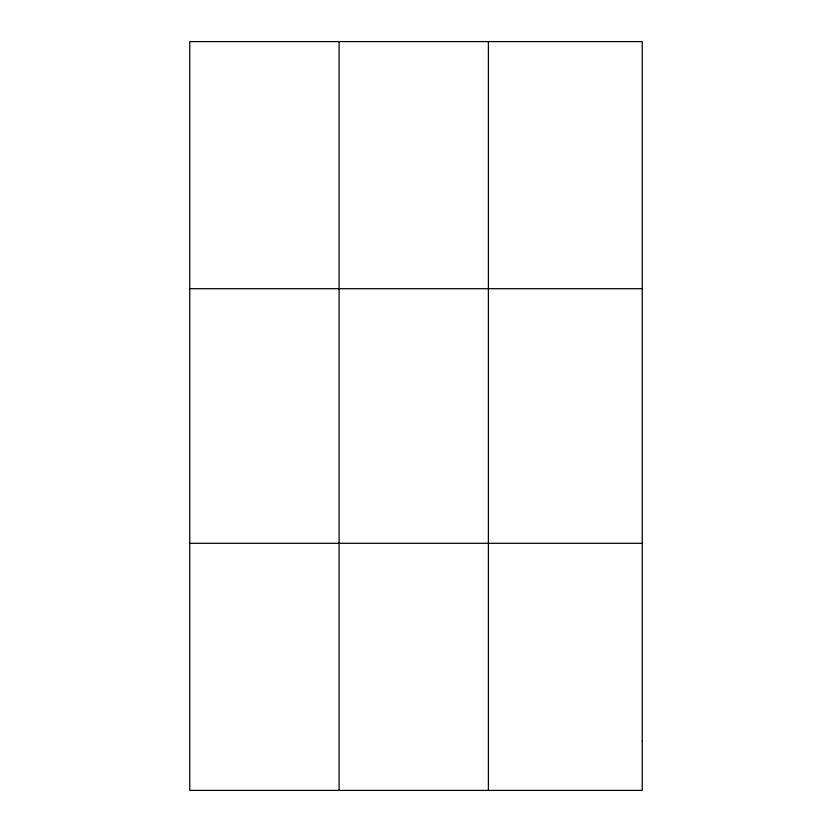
<?xml version="1.0" encoding="UTF-8"?>
<svg xmlns="http://www.w3.org/2000/svg" width="832" height="832" viewBox="0 0 832 832"><rect width="100%" height="100%" fill="white"/><g stroke="black" fill="none" stroke-linecap="round" stroke-linejoin="round"><path stroke-width="1.25" d="M339.082 790.4L339.082 41.6M488.394 790.4L488.394 41.6M189.758 288.704L642.242 288.704M189.758 543.296L642.242 543.296M642.242 740.979L642.242 790.4L189.758 790.4L189.758 41.6L642.242 41.6L642.242 740.979"/></g></svg>
